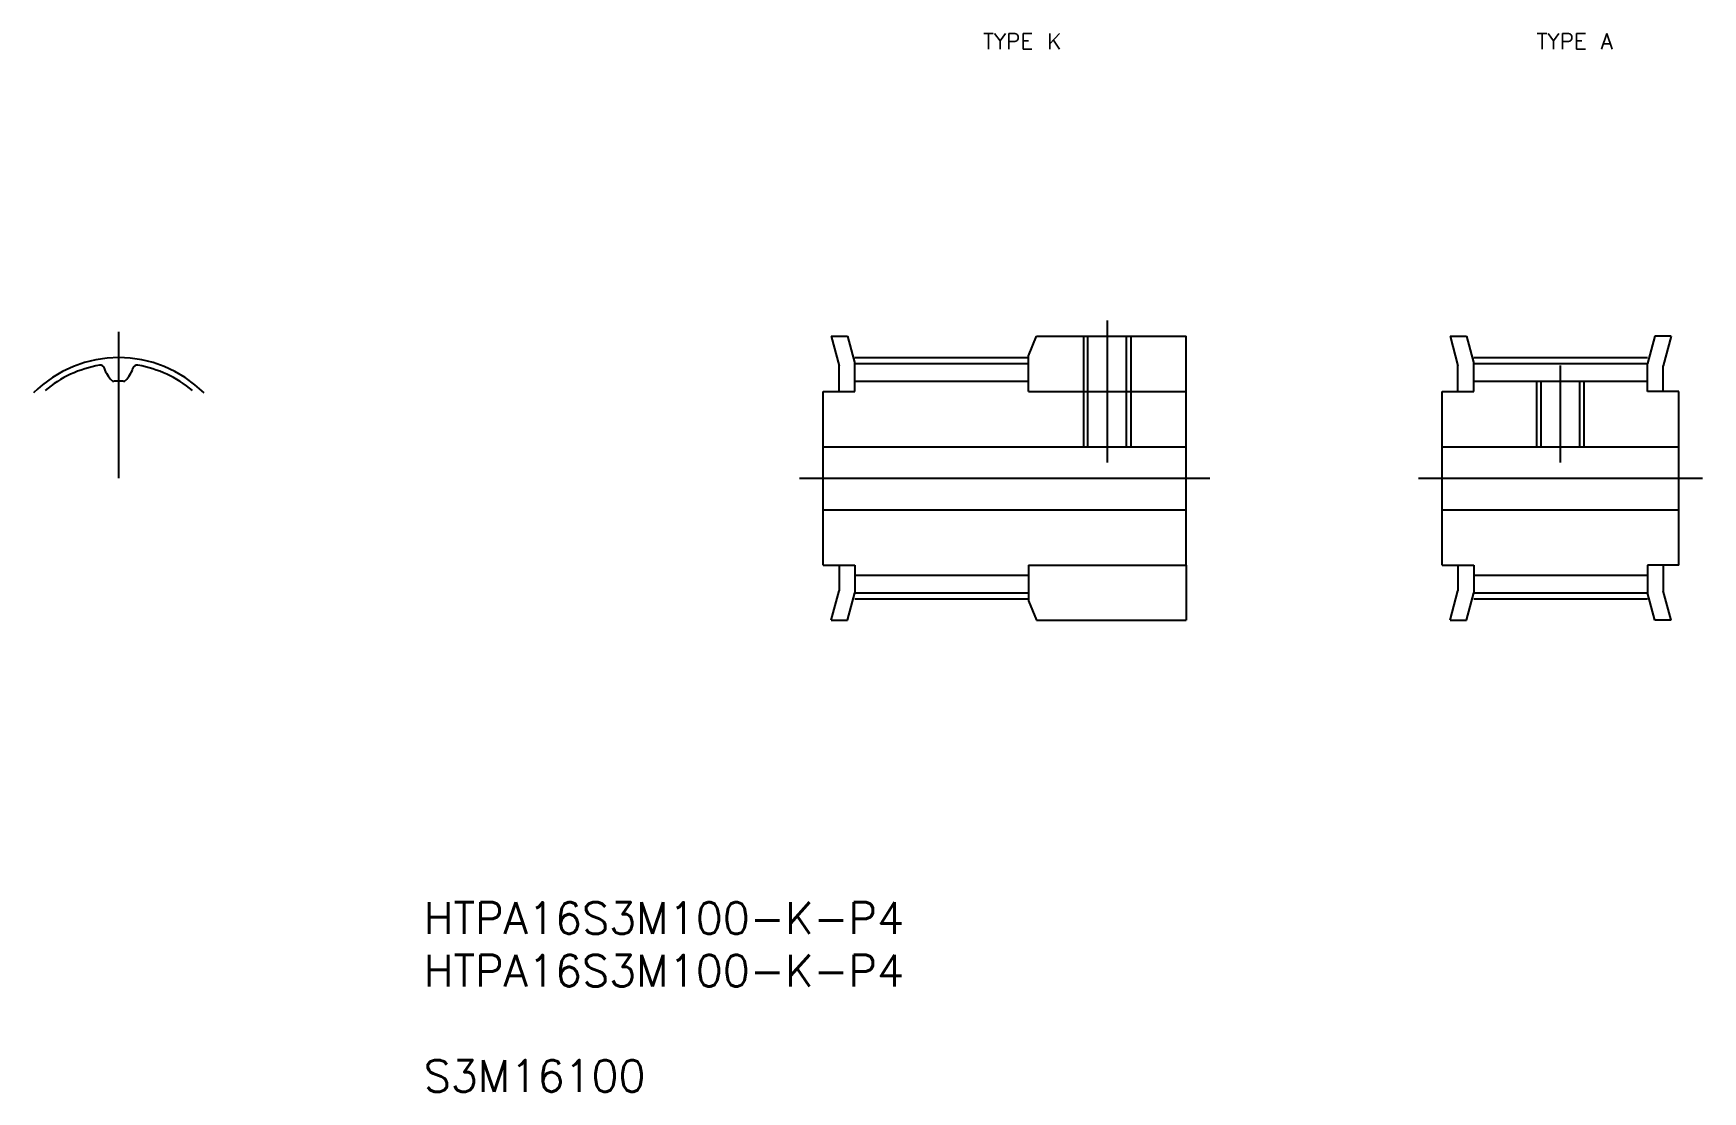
# Model space of a CAD drawing. Extents: x 35 to 141, y 7 to 74.
import ezdxf
from ezdxf.enums import TextEntityAlignment as Align

# ---------------------------------------------------------------- set-up
doc = ezdxf.new("R2010")
doc.units = 0
doc.linetypes.add('CENTER', pattern=[50.8, 31.75, -6.35, 6.35, -6.35])
doc.linetypes.add('DASHED', pattern=[19.05, 12.7, -6.35])
doc.layers.get('0').update_dxf_attribs({"linetype": 'CONTINUOUS'})
doc.layers.add('CENTER', color=1, linetype='CENTER')
doc.styles.add('MISUMI', font='txt.shx')
doc.styles.get("Standard").update_dxf_attribs({"font": 'txt', "bigfont": 'BIGFONT'})

# ---------------------------------------------------------------- blocks, each defined once
blk = doc.blocks.new('*U12')
at = {"color": 7, "linetype": 'CONTINUOUS'}
for s, p in [('HTPA16S3M100-K-P4', (60.16, 16.76)), ('HTPA16S3M100-K-P4', (60.16, 13.43)), ('S3M16100', (60.16, 6.76))]:
    blk.add_text(s, height=2, dxfattribs=at).set_placement(p)

msp = doc.modelspace()

# ---------------------------------------------------------------- linework, layer by layer
at = {"color": 7, "linetype": 'CONTINUOUS'}
for p, q in [((85.97, 54.63), (86.47, 52.76)), ((85.97, 54.63), (87, 54.63)), ((87, 54.63), (87.47, 52.89)), ((98.47, 53.39), (98.97, 54.63)), ((98.97, 54.63), (108.47, 54.63)), ((108.47, 51.13), (108.47, 54.63)), ((125.18, 54.63), (125.68, 52.76)), ((125.18, 54.63), (126.21, 54.63)), ((126.21, 54.63), (126.68, 52.89)), ((138.14, 54.63), (137.68, 52.89)), ((139.18, 54.63), (138.14, 54.63)), ((139.18, 54.63), (138.68, 52.76)), ((87.47, 52.89), (98.47, 52.89)), ((87.47, 51.13), (87.47, 52.89)), ((98.47, 51.13), (98.47, 53.39)), ((126.68, 52.89), (137.68, 52.89)), ((126.68, 51.13), (126.68, 52.89)), ((137.68, 51.13), (137.68, 52.89)), ((86.47, 51.13), (86.47, 52.76)), ((125.68, 51.13), (125.68, 52.76)), ((138.68, 51.13), (138.68, 52.76)), ((85.47, 40.13), (85.47, 51.13)), ((85.47, 51.13), (87.47, 51.13)), ((87.47, 51.78), (98.47, 51.78)), ((98.47, 51.13), (108.47, 51.13)), ((108.47, 40.13), (108.47, 51.13)), ((124.68, 40.13), (124.68, 51.13)), ((124.68, 51.13), (126.68, 51.13)), ((126.68, 51.78), (137.68, 51.78)), ((139.68, 51.13), (137.68, 51.13)), ((139.68, 40.13), (139.68, 51.13)), ((85.47, 47.63), (108.47, 47.63)), ((124.68, 47.63), (139.68, 47.63)), ((85.47, 45.63), (85.47, 45.63)), ((124.68, 45.63), (124.68, 45.63)), ((139.68, 45.63), (139.68, 45.63)), ((85.47, 43.63), (108.47, 43.63)), ((124.68, 43.63), (139.68, 43.63)), ((85.47, 42.88), (85.47, 42.88)), ((124.68, 42.88), (124.68, 42.88)), ((139.68, 42.88), (139.68, 42.88)), ((85.47, 40.13), (87.47, 40.13)), ((86.47, 40.13), (86.47, 38.5)), ((87.47, 40.13), (87.47, 38.37)), ((87.47, 39.48), (98.47, 39.48)), ((98.47, 40.13), (108.47, 40.13)), ((98.47, 40.13), (98.47, 37.87)), ((108.47, 40.13), (108.47, 36.63)), ((124.68, 40.13), (126.68, 40.13)), ((125.68, 40.13), (125.68, 38.5)), ((126.68, 40.13), (126.68, 38.37)), ((126.68, 39.48), (137.68, 39.48)), ((137.68, 40.13), (137.68, 38.37)), ((139.68, 40.13), (137.68, 40.13)), ((138.68, 40.13), (138.68, 38.5)), ((85.97, 36.63), (86.47, 38.5)), ((87, 36.63), (87.47, 38.37)), ((87.47, 38.37), (98.47, 38.37)), ((125.18, 36.63), (125.68, 38.5)), ((126.21, 36.63), (126.68, 38.37)), ((126.68, 38.37), (137.68, 38.37)), ((138.14, 36.63), (137.68, 38.37)), ((139.18, 36.63), (138.68, 38.5)), ((98.47, 37.87), (98.97, 36.63)), ((85.97, 36.63), (87, 36.63)), ((98.97, 36.63), (108.47, 36.63)), ((125.18, 36.63), (126.21, 36.63)), ((139.18, 36.63), (138.14, 36.63))]:
    msp.add_line(p, q, dxfattribs=at)
at = {"color": 3, "linetype": 'DASHED'}
for p, q in [((101.97, 47.63), (101.97, 54.63)), ((102.24, 47.63), (102.24, 54.63)), ((104.69, 47.63), (104.69, 54.63)), ((104.97, 47.63), (104.97, 54.63)), ((130.68, 47.63), (130.68, 51.78)), ((130.95, 47.63), (130.95, 51.78)), ((133.4, 47.63), (133.4, 51.78)), ((133.68, 47.63), (133.68, 51.78))]:
    msp.add_line(p, q, dxfattribs=at)
at = {"color": 7, "linetype": 'CONTINUOUS'}
for centre, radius, start, end in [((40.84, 45.63), 7.26, 99.6469, 130), ((39.67, 52.51), 0.28, 18.0103, 99.6469), ((41.81, 53.21), 1.98, 198.0103, 224.8297), ((39.86, 53.21), 1.98, 315.1703, 341.9897), ((42, 52.51), 0.28, 80.3531, 161.9897), ((40.84, 45.63), 7.26, 50, 80.3531), ((40.52, 51.92), 0.15, 224.8297, 272.9056), ((40.84, 45.63), 6.15, 90, 92.9056), ((40.84, 45.63), 6.15, 87.0944, 90), ((41.15, 51.92), 0.15, 267.0944, 315.1703)]:
    msp.add_arc(centre, radius, start, end, dxfattribs=at)
at = {"layer": 'CENTER', "color": 1, "linetype": 'CENTER'}
for p, q in [((103.47, 46.63), (103.47, 55.63)), ((40.84, 45.63), (40.84, 54.9)), ((87.47, 53.27), (98.47, 53.27)), ((126.68, 53.27), (137.68, 53.27)), ((132.18, 46.63), (132.18, 52.78)), ((83.97, 45.63), (109.97, 45.63)), ((123.18, 45.63), (141.18, 45.63)), ((87.47, 37.99), (98.47, 37.99)), ((126.68, 37.99), (137.68, 37.99))]:
    msp.add_line(p, q, dxfattribs=at)
msp.add_arc((40.84, 45.63), 7.64, 45, 135, dxfattribs=at)

# ---------------------------------------------------------------- block references
at = {"color": 7, "linetype": 'CONTINUOUS'}
msp.add_blockref('*U12', (0, 0), dxfattribs=at)

# ---------------------------------------------------------------- texts
at = {"color": 7, "linetype": 'CONTINUOUS', "style": 'MISUMI'}
for s, p in [('TYPE K', (98.08, 73.32)), ('TYPE A', (133.08, 73.32))]:
    msp.add_text(s, height=1, dxfattribs=at).set_placement(p, align=Align.MIDDLE_CENTER)

doc.saveas('drawing.dxf')
